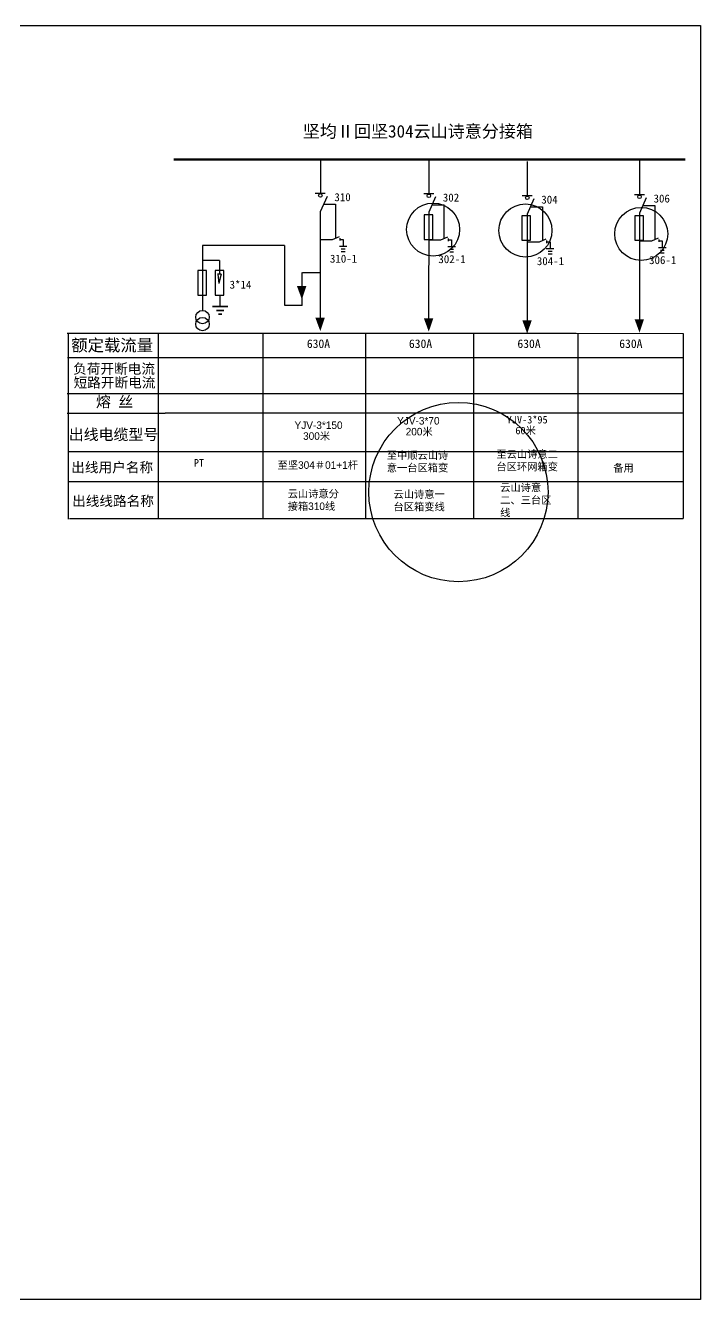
# Model space of a CAD drawing. Header units: millimetres. Extents: x 73 to 3160, y 190 to 2736.
# Drawn here: x 1810 to 3160, y 190 to 2736 of the extents above; entities that cross this region are included whole.
import ezdxf

# ---------------------------------------------------------------- set-up
doc = ezdxf.new("R2010")
doc.units = ezdxf.units.MM
doc.styles.add('HZ', font='')
doc.styles.add('STYLE1', font='txt.shx', dxfattribs={"height": 2.6})
doc.styles.add('字体', font='', dxfattribs={"height": 2.5})
doc.styles.get('HZ').set_extended_font_data('楷体_GB2312')
doc.styles.get('字体').set_extended_font_data('SimSun')

msp = doc.modelspace()

# ---------------------------------------------------------------- hatches: boundary and pattern name
for points in [[(2352.8, 2215.1), (2362.6, 2188.3), (2371.6, 2215.1)], [(2389.6, 2151.8), (2399.5, 2125), (2408.5, 2151.8)], [(2606.4, 2150.9), (2616.3, 2124.1), (2625.3, 2150.9)], [(2803.3, 2146.9), (2813.1, 2120.1), (2822.1, 2146.9)], [(3027.8, 2149), (3037.6, 2122.2), (3046.6, 2149)]]:
    msp.add_hatch(color=0).paths.add_polyline_path(points)

# ---------------------------------------------------------------- linework, layer by layer
at = {"linetype": 'Continuous', "lineweight": 60}
msp.add_line((2106.5, 2467.8), (3128.9, 2467.8), dxfattribs=at)
at = {"color": 0}
for p, q in [((2399.6, 2468.9), (2399.6, 2400.7)), ((2616.4, 2468), (2616.4, 2399.8)), ((2813.2, 2464), (2813.2, 2395.8)), ((3037.7, 2466.1), (3037.7, 2398)), ((2409.4, 2400.3), (2389.4, 2400.3)), ((2412.9, 2394.2), (2399.3, 2363.5)), ((2626.2, 2399.4), (2606.2, 2399.4)), ((2629.7, 2393.4), (2616.1, 2362.7)), ((2823.1, 2395.4), (2803, 2395.4)), ((3047.6, 2397.5), (3027.5, 2397.5)), ((2406, 2378.7), (2430.1, 2378.6)), ((2430.5, 2312.4), (2430.5, 2378.6)), ((2622.8, 2377.8), (2646.9, 2377.7)), ((2647.3, 2311.5), (2647.3, 2377.7)), ((2826.6, 2389.4), (2813, 2358.6)), ((2819.7, 2373.8), (2843.7, 2373.7)), ((2844.2, 2307.5), (2844.2, 2373.7)), ((3051, 2391.5), (3037.4, 2360.8)), ((3044.1, 2375.9), (3068.2, 2375.9)), ((3068.6, 2309.6), (3068.6, 2375.9)), ((2399.3, 2363.5), (2399.2, 2151.4)), ((2616.1, 2362.7), (2616, 2150.5)), ((2813, 2358.6), (2812.8, 2146.5)), ((3037.4, 2360.8), (3037.3, 2148.6)), ((2399.3, 2308.4), (2423.7, 2308.4)), ((2423.9, 2308.4), (2437.6, 2314.2)), ((2452.6, 2294.3), (2437.5, 2294.3)), ((2438.2, 2310.7), (2438.2, 2306.1)), ((2438.3, 2308.4), (2445.1, 2308.4)), ((2445.1, 2308.4), (2445.1, 2294.5)), ((2616.1, 2307.5), (2640.5, 2307.5)), ((2640.7, 2307.5), (2654.4, 2313.3)), ((2669.4, 2293.5), (2654.3, 2293.5)), ((2655, 2309.9), (2655, 2305.2)), ((2655.1, 2307.6), (2661.9, 2307.6)), ((2661.9, 2307.6), (2661.9, 2293.7)), ((2812.9, 2303.5), (2837.4, 2303.5)), ((2837.5, 2303.5), (2851.3, 2309.3)), ((2851.8, 2305.9), (2851.8, 2301.2)), ((2851.9, 2303.5), (2858.7, 2303.5)), ((2858.7, 2303.5), (2858.7, 2289.7)), ((3037.4, 2305.6), (3061.9, 2305.6)), ((3062, 2305.6), (3075.8, 2311.4)), ((3090.7, 2291.6), (3075.6, 2291.6)), ((3076.3, 2308), (3076.3, 2303.3)), ((3076.4, 2305.7), (3083.2, 2305.7)), ((3083.2, 2305.7), (3083.2, 2291.8)), ((2449.1, 2288.9), (2441.4, 2288.9)), ((2449.1, 2283.7), (2441.4, 2283.7)), ((2665.9, 2288), (2658.2, 2288)), ((2665.9, 2282.9), (2658.2, 2282.9)), ((2866.2, 2289.5), (2851.1, 2289.5)), ((2862.8, 2284), (2855.1, 2284)), ((2862.8, 2278.8), (2855.1, 2278.8)), ((3087.2, 2286.2), (3079.6, 2286.2)), ((3087.2, 2281), (3079.6, 2281)), ((2363.5, 2176.4), (2363.5, 2242.6)), ((2364.1, 2242), (2399.2, 2242)), ((2328, 2176.8), (2363.1, 2176.8))]:
    msp.add_line(p, q, dxfattribs=at)
at = {"linetype": 'Continuous'}
for p, q in [((2163.9, 2296.2), (2163.9, 2167.2)), ((2328, 2296.2), (2163.9, 2296.2)), ((2328, 2296.2), (2328, 2176.8)), ((2197.9, 2266.3), (2163.9, 2266.3)), ((2197.9, 2266.3), (2197.9, 2239.7)), ((2201, 2239.2), (2193.6, 2239.2)), ((2194.7, 2239.2), (2196.8, 2220.3)), ((2201, 2238.7), (2196.8, 2221.3)), ((1895.3, 2121.9), (1895.3, 1749.6)), ((2284.7, 2120.7), (2284.7, 1750.8)), ((2489.6, 2120.7), (2489.6, 1750.8)), ((2705.6, 2120.7), (2705.6, 1750.8)), ((2870.8, 2120.8), (3125.1, 2120.7)), ((2914.3, 2120.7), (2914.3, 1750.8)), ((3125.1, 2120.7), (3125.1, 1750.8)), ((1894.1, 2072.6), (3125.1, 2072.6)), ((2089.3, 2000.3), (3125.1, 2000.3)), ((2089.3, 1961.8), (3125.1, 1961.8)), ((1895.3, 1884.7), (3125.1, 1884.7)), ((1896.5, 1824.4), (3125.1, 1824.4)), ((1897.7, 1750.8), (3125.1, 1750.8))]:
    msp.add_line(p, q, dxfattribs=at)
for p, q in [((2198.6, 2195.6), (2198.6, 2174.7)), ((1893, 2121), (2911.3, 2121)), ((2075.1, 2119.4), (2075.1, 1750.8)), ((1893.5, 2000.8), (2089.9, 2000.8)), ((1893.5, 1961.1), (2089.5, 1961.1))]:
    msp.add_line(p, q)
msp.add_lwpolyline([(72.7, 2735.9), (3159.6, 2735.9), (3159.6, 190.2), (72.7, 190.2)], close=True)
for points in [[(2624.6, 2357.7), (2607.4, 2357.7), (2607.4, 2308.5), (2624.6, 2308.5)], [(2819.8, 2355.7), (2802.6, 2355.7), (2802.6, 2306.6), (2819.8, 2306.6)], [(3045.5, 2355.7), (3028.3, 2355.7), (3028.3, 2306.6), (3045.5, 2306.6)], [(2172.1, 2246.4), (2154.8, 2246.4), (2154.8, 2197.2), (2172.1, 2197.2)], [(2206.3, 2246.4), (2189, 2246.4), (2189, 2197.2), (2206.3, 2197.2)]]:
    msp.add_lwpolyline(points, close=True, dxfattribs=at)
at = {"color": 0}
for centre in [(2399.6, 2396.3), (2616.4, 2395.5), (2813.3, 2391.5), (3037.7, 2393.6)]:
    msp.add_circle(centre, 3.54, dxfattribs=at)
at = {"color": 1}
for centre, radius in [((2625, 2328.1), 53), ((2809.5, 2326.2), 53), ((3041, 2319.3), 53), ((2675.6, 1803.5), 179.1)]:
    msp.add_circle(centre, radius, dxfattribs=at)
at = {"linetype": 'Continuous'}
for centre in [(2163.9, 2153.2), (2163.9, 2139.1)]:
    msp.add_circle(centre, 13.4, dxfattribs=at)
for points in [[(2214.8, 2175.9), (2214.8, 2172.8), (2183.7, 2175.9), (2183.7, 2172.8)], [(2191.4, 2165), (2191.4, 2168.1), (2207, 2165), (2207, 2168.1)], [(2203.1, 2160.4), (2203.1, 2157.3), (2195.3, 2160.4), (2195.3, 2157.3)]]:
    msp.add_trace(points)

# ---------------------------------------------------------------- texts
for s, height, p in [('310', 15.99, (2427.6, 2384.8)), ('302', 15.99, (2644.4, 2384)), ('304', 15.99, (2841.3, 2379.9)), ('306', 15.99, (3065.7, 2382.1)), ('310-1', 15.99, (2418.7, 2261.9)), ('302-1', 15.99, (2635.5, 2261)), ('304-1', 15.99, (2832.4, 2257)), ('306-1', 15.99, (3056.8, 2259.1)), ('3*14', 15.99, (2218.1, 2210)), ('630A', 17.06, (2372.5, 2091.5)), ('630A', 17.06, (2576.6, 2091.5)), ('630A', 17.06, (2793.5, 2091.5)), ('630A', 17.06, (2997.1, 2091.5))]:
    msp.add_text(s, height=height).set_placement(p)
at = {"style": 'HZ'}
for s, height, p in [('额定载流量', 23.99, (1901.5, 2085)), ('负荷开断电流', 19.99, (1905.3, 2040)), ('短路开断电流', 19.99, (1906.2, 2012.4)), ('熔 丝', 21.87, (1950.9, 1973.2)), ('出线电缆型号', 21.87, (1896.5, 1907.6)), ('出线用户名称', 19.99, (1901.5, 1843)), ('出线线路名称', 19.99, (1903.2, 1775.7))]:
    msp.add_text(s, height=height, dxfattribs=at).set_placement(p)
at = {"color": 7, "linetype": 'Continuous', "insert": (2364.4, 2537), "char_height": 25, "width": 528.211, "attachment_point": 1, "style": '字体'}
msp.add_mtext('坚均Ⅱ回坚304云山诗意分接箱', dxfattribs=at)
at = {"color": 0, "linetype": 'Continuous', "char_height": 15.023, "attachment_point": 1, "style": 'STYLE1'}
for s, insert, width in [('{\\f\uffbfﾬￌﾣﾤ_GB2312|b0|i0|c134|p49;YJV-3*150}', (2347.9, 1944.7), 114.508), ('{\\f\uffbfﾬￌﾣﾤ_GB2312|b0|i0|c134|p49;YJV-3*70}', (2553, 1953.5), 114.508), ('{\\fKaiTi_GB2312|b0|i0|c134|p49;YJV-3*95}', (2772.2, 1955.7), 114.508), ('{\\fKaiTi_GB2312|b0|i0|c134|p49;60\\fKaiTi_GB2312|b0|i0|c134|p2;米}', (2789.4, 1934.1), 114.508), ('{\\f\uffbfﾬￌﾣﾤ_GB2312|b0|i0|c134|p49;300\\f\uffbfﾬￌﾣﾤ_GB2312|b0|i0|c134|p2;米}', (2365, 1923), 114.508), ('{\\f\uffbfﾬￌﾣﾤ_GB2312|b0|i0|c134|p49;200\\f\uffbfﾬￌﾣﾤ_GB2312|b0|i0|c134|p2;米}', (2570.1, 1931.8), 114.508), ('{\\fSimSun|b0|i0|c134|p2;至中顺云山诗意一台区箱变}', (2532.3, 1884.6), 132.341), ('{\\fKaiTi_GB2312|b0|i0|c134|p49;至云山诗意二台区环网箱变}', (2751.5, 1886.8), 132.341), ('{\\fSimSun|b0|i0|c134|p2;PT}', (2146.6, 1869.5), 114.508), ('{\\f\uffbfﾬￌﾣﾤ_GB2312|b0|i0|c134|p49;至坚304＃01+1杆}', (2314, 1865), 201.582), ('{\\fSimSun|b0|i0|c134|p2;备用}', (2985.1, 1859.2), 114.508), ('{\\f\uffbfﾬￌﾣﾤ_GB2312|b0|i0|c134|p49;云山诗意分接箱310线}', (2334.2, 1807.8), 114.508), ('{\\fSimSun|b0|i0|c134|p2;云山诗意一台区箱变线}', (2545.8, 1806.7), 114.508), ('{\\fKaiTi_GB2312|b0|i0|c134|p49;云山诗意二、三台区线}', (2759.1, 1820.1), 114.508)]:
    msp.add_mtext(s, dxfattribs=dict(at, insert=insert, width=width))

doc.saveas('drawing.dxf')
